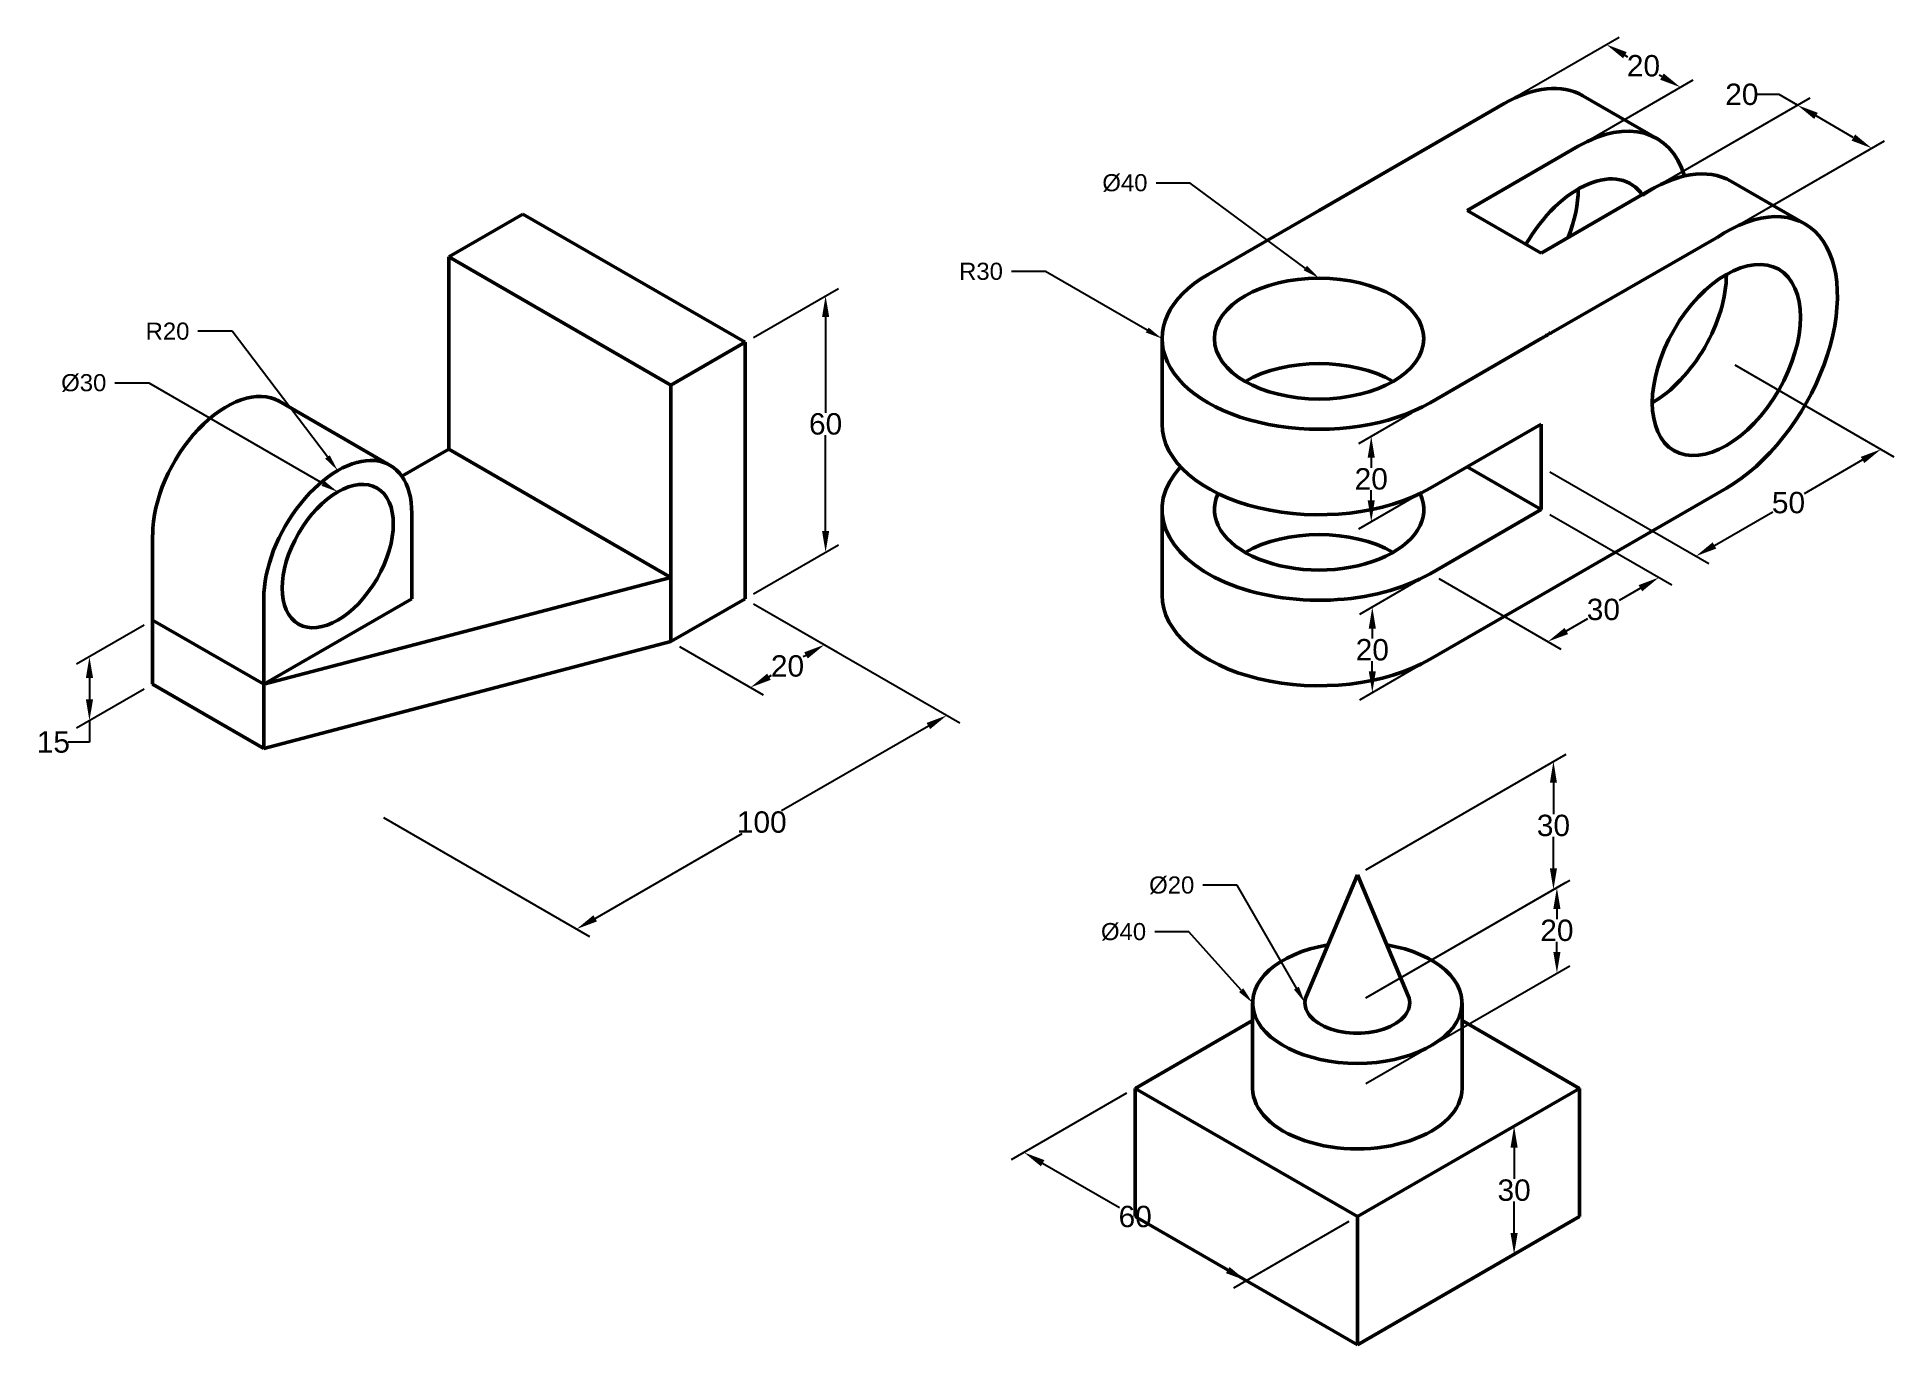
# Model space of a CAD drawing. Header units: millimetres. Extents: x 215 to 650, y 113 to 419.
import ezdxf
from ezdxf import colors
from ezdxf.entities.mleader import LeaderData, LeaderLine
from ezdxf.math import Vec2, Vec3

# ---------------------------------------------------------------- set-up
doc = ezdxf.new("R2010")
doc.units = ezdxf.units.MM
doc.layers.add('DIM', color=12, linetype='Continuous')
doc.layers.add('OBJECT', color=250, linetype='Continuous', lineweight=50)
doc.styles.get("Standard").update_dxf_attribs({"font": 'arial.ttf'})
doc.dimstyles.new('kunal', dxfattribs={"dimtxt": 5, "dimasz": 5, "dimexe": 3, "dimexo": 2, "dimgap": 0.09, "dimtad": 0, "dimtih": 1, "dimtoh": 1, "dimdec": 0, "dimzin": 0, "dimdsep": 46, "dimtxsty": 'Standard', "dimcen": 0.09, "dimadec": 0, "dimazin": 0, "dimtfac": 1, "dimtdec": 0, "dimtofl": 0, "dimtmove": 0, "dimatfit": 3, "dimfxl": 1, "dimtolj": 1, "dimtzin": 0, "dimarcsym": 0})

# ---------------------------------------------------------------- blocks, each defined once
blk = doc.blocks.new('*D5')
at = {"layer": 'Defpoints', "color": 0, "transparency": 16777216}
for p in [(610.54, 343.33), (567.23, 318.33), (603.42, 297.44)]:
    blk.add_point(p, dxfattribs=at)
at = {"layer": 'DIM', "color": 0, "lineweight": -2, "transparency": 16777216}
for p, q in [((612.54, 342.17), (649.72, 320.7)), ((569.23, 317.17), (606.42, 295.7)), ((642.39, 319.94), (628.73, 312.05)), ((607.75, 299.94), (621.41, 307.82))]:
    blk.add_line(p, q, dxfattribs=at)
at = {"layer": 'DIM', "color": 0, "transparency": 16777216}
for points in [[(641.98, 320.66), (642.81, 319.21), (646.72, 322.44)], [(607.33, 300.66), (608.17, 299.21), (603.42, 297.44)]]:
    blk.add_solid(points, dxfattribs=at)
at = {"layer": 'DIM', "color": 0, "transparency": 16777216, "insert": (625.07, 309.94), "char_height": 5, "attachment_point": 5}
blk.add_mtext('\\A1;50', dxfattribs=at)
blk = doc.blocks.new('*D6')
at = {"layer": 'Defpoints', "color": 0, "transparency": 16777216}
for p in [(567.23, 308.33), (541.25, 293.33), (594.76, 292.44)]:
    blk.add_point(p, dxfattribs=at)
at = {"layer": 'DIM', "color": 0, "lineweight": -2, "transparency": 16777216}
for p, q in [((569.23, 307.17), (597.76, 290.7)), ((543.25, 292.17), (571.78, 275.7)), ((590.43, 289.94), (585.43, 287.05)), ((573.11, 279.94), (578.11, 282.82))]:
    blk.add_line(p, q, dxfattribs=at)
at = {"layer": 'DIM', "color": 0, "transparency": 16777216}
for points in [[(590.01, 290.66), (590.85, 289.21), (594.76, 292.44)], [(572.69, 280.66), (573.53, 279.21), (568.78, 277.44)]]:
    blk.add_solid(points, dxfattribs=at)
at = {"layer": 'DIM', "color": 0, "transparency": 16777216, "insert": (581.77, 284.94), "char_height": 5, "attachment_point": 5}
blk.add_mtext('\\A1;30', dxfattribs=at)
blk = doc.blocks.new('*D7')
at = {"layer": 'Defpoints', "color": 0, "transparency": 16777216}
for p in [(582.48, 417.13), (558.57, 403.33), (575.9, 393.33)]:
    blk.add_point(p, dxfattribs=at)
at = {"layer": 'DIM', "color": 0, "lineweight": -2, "transparency": 16777216}
for p, q in [((560.57, 404.48), (585.48, 418.86)), ((586.81, 414.63), (587.43, 414.27)), ((577.9, 394.48), (602.8, 408.86)), ((595.47, 409.63), (594.84, 409.99))]:
    blk.add_line(p, q, dxfattribs=at)
at = {"layer": 'DIM', "color": 0, "transparency": 16777216}
for points in [[(587.22, 415.35), (586.39, 413.9), (582.48, 417.13)], [(595.88, 410.35), (595.05, 408.9), (599.8, 407.13)]]:
    blk.add_solid(points, dxfattribs=at)
at = {"layer": 'DIM', "color": 0, "transparency": 16777216, "insert": (591.14, 412.13), "char_height": 5, "attachment_point": 5}
blk.add_mtext('\\A1;20', dxfattribs=at)
blk = doc.blocks.new('*D8')
at = {"layer": 'Defpoints', "color": 0, "transparency": 16777216}
for p in [(627.19, 402.94), (590.9, 381.99), (608.27, 371.91)]:
    blk.add_point(p, dxfattribs=at)
at = {"layer": 'DIM', "color": 0, "lineweight": -2, "transparency": 16777216}
for p, q in [((592.89, 383.14), (630.18, 404.67)), ((622.86, 405.45), (617.86, 405.45)), ((627.19, 402.94), (622.86, 405.45)), ((640.24, 395.37), (631.51, 400.43)), ((610.27, 373.06), (647.56, 394.59))]:
    blk.add_line(p, q, dxfattribs=at)
at = {"layer": 'DIM', "color": 0, "transparency": 16777216}
for points in [[(631.93, 401.15), (631.09, 399.71), (627.19, 402.94)], [(640.66, 396.09), (639.82, 394.65), (644.56, 392.86)]]:
    blk.add_solid(points, dxfattribs=at)
at = {"layer": 'DIM', "color": 0, "transparency": 16777216, "insert": (614.16, 405.45), "char_height": 5, "attachment_point": 5}
blk.add_mtext('\\A1;20', dxfattribs=at)
blk = doc.blocks.new('*D9')
at = {"layer": 'Defpoints', "color": 0, "transparency": 16777216}
for p in [(541.25, 293.33), (541.25, 273.33), (527.72, 265.51)]:
    blk.add_point(p, dxfattribs=at)
at = {"layer": 'DIM', "color": 0, "lineweight": -2, "transparency": 16777216}
for p, q in [((539.25, 292.17), (524.72, 283.78)), ((527.72, 280.51), (527.72, 278.16)), ((539.25, 272.17), (524.72, 263.78)), ((527.72, 270.51), (527.72, 272.87))]:
    blk.add_line(p, q, dxfattribs=at)
at = {"layer": 'DIM', "color": 0, "transparency": 16777216}
for points in [[(526.89, 280.51), (528.55, 280.51), (527.72, 285.51)], [(526.89, 270.51), (528.55, 270.51), (527.72, 265.51)]]:
    blk.add_solid(points, dxfattribs=at)
at = {"layer": 'DIM', "color": 0, "transparency": 16777216, "insert": (527.72, 275.51), "char_height": 5, "attachment_point": 5}
blk.add_mtext('\\A1;20', dxfattribs=at)
blk = doc.blocks.new('*D10')
at = {"layer": 'Defpoints', "color": 0, "transparency": 16777216}
for p in [(538.89, 332.08), (527.47, 325.48), (538.89, 312.08)]:
    blk.add_point(p, dxfattribs=at)
at = {"layer": 'DIM', "color": 0, "lineweight": -2, "transparency": 16777216}
for p, q in [((536.89, 330.92), (524.47, 323.75)), ((527.47, 320.48), (527.47, 318.12)), ((527.47, 310.48), (527.47, 312.84)), ((536.89, 310.92), (524.47, 303.75))]:
    blk.add_line(p, q, dxfattribs=at)
at = {"layer": 'DIM', "color": 0, "transparency": 16777216}
for points in [[(526.63, 320.48), (528.3, 320.48), (527.47, 325.48)], [(526.63, 310.48), (528.3, 310.48), (527.47, 305.48)]]:
    blk.add_solid(points, dxfattribs=at)
at = {"layer": 'DIM', "color": 0, "transparency": 16777216, "insert": (527.47, 315.48), "char_height": 5, "attachment_point": 5}
blk.add_mtext('\\A1;20', dxfattribs=at)
blk = doc.blocks.new('*D11')
at = {"layer": 'Defpoints', "color": 0, "transparency": 16777216}
for p in [(242.41, 282.46), (242.41, 267.46), (227.63, 258.93)]:
    blk.add_point(p, dxfattribs=at)
at = {"layer": 'DIM', "color": 0, "lineweight": -2, "transparency": 16777216}
for p, q in [((240.41, 281.31), (224.63, 272.2)), ((240.41, 266.31), (224.63, 257.2)), ((227.63, 268.93), (227.63, 263.93)), ((227.63, 258.93), (227.63, 253.93)), ((227.63, 253.93), (222.63, 253.93))]:
    blk.add_line(p, q, dxfattribs=at)
at = {"layer": 'DIM', "color": 0, "transparency": 16777216}
for points in [[(226.8, 268.93), (228.47, 268.93), (227.63, 273.93)], [(226.8, 263.93), (228.47, 263.93), (227.63, 258.93)]]:
    blk.add_solid(points, dxfattribs=at)
at = {"layer": 'DIM', "color": 0, "transparency": 16777216, "insert": (219.18, 253.93), "char_height": 5, "attachment_point": 5}
blk.add_mtext('\\A1;15', dxfattribs=at)
blk = doc.blocks.new('*D12')
at = {"layer": 'Defpoints', "color": 0, "transparency": 16777216}
for p in [(380.98, 287.46), (363.66, 277.46), (382.26, 266.72)]:
    blk.add_point(p, dxfattribs=at)
at = {"layer": 'DIM', "color": 0, "lineweight": -2, "transparency": 16777216}
for p, q in [((382.98, 286.31), (402.58, 274.99)), ((365.66, 276.31), (385.26, 264.99)), ((395.25, 274.22), (394.62, 273.86)), ((386.59, 269.22), (387.21, 269.58))]:
    blk.add_line(p, q, dxfattribs=at)
at = {"layer": 'DIM', "color": 0, "transparency": 16777216}
for points in [[(394.83, 274.95), (395.66, 273.5), (399.58, 276.72)], [(386.17, 269.95), (387, 268.5), (382.26, 266.72)]]:
    blk.add_solid(points, dxfattribs=at)
at = {"layer": 'DIM', "color": 0, "transparency": 16777216, "insert": (390.92, 271.72), "char_height": 5, "attachment_point": 5}
blk.add_mtext('\\A1;20', dxfattribs=at)
blk = doc.blocks.new('*D13')
at = {"layer": 'Defpoints', "color": 0, "transparency": 16777216}
for p in [(380.98, 287.46), (294.38, 237.46), (341.6, 210.2)]:
    blk.add_point(p, dxfattribs=at)
at = {"layer": 'DIM', "color": 0, "lineweight": -2, "transparency": 16777216}
for p, q in [((382.98, 286.31), (431.2, 258.47)), ((423.87, 257.7), (389.48, 237.84)), ((296.38, 236.31), (344.6, 208.47)), ((345.93, 212.7), (380.32, 232.55))]:
    blk.add_line(p, q, dxfattribs=at)
at = {"layer": 'DIM', "color": 0, "transparency": 16777216}
for points in [[(423.46, 258.42), (424.29, 256.98), (428.2, 260.2)], [(345.51, 213.42), (346.35, 211.98), (341.6, 210.2)]]:
    blk.add_solid(points, dxfattribs=at)
at = {"layer": 'DIM', "color": 0, "transparency": 16777216, "insert": (384.9, 235.2), "char_height": 5, "attachment_point": 5}
blk.add_mtext('\\A1;100', dxfattribs=at)
blk = doc.blocks.new('*D14')
at = {"layer": 'Defpoints', "color": 0, "transparency": 16777216}
for p in [(380.98, 347.46), (399.83, 298.35), (380.98, 287.46)]:
    blk.add_point(p, dxfattribs=at)
at = {"layer": 'DIM', "color": 0, "lineweight": -2, "transparency": 16777216}
for p, q in [((382.98, 348.62), (402.83, 360.08)), ((399.83, 353.35), (399.83, 330.99)), ((399.83, 303.35), (399.83, 325.71)), ((382.98, 288.62), (402.83, 300.08))]:
    blk.add_line(p, q, dxfattribs=at)
at = {"layer": 'DIM', "color": 0, "transparency": 16777216}
for points in [[(399, 353.35), (400.67, 353.35), (399.83, 358.35)], [(399, 303.35), (400.67, 303.35), (399.83, 298.35)]]:
    blk.add_solid(points, dxfattribs=at)
at = {"layer": 'DIM', "color": 0, "transparency": 16777216, "insert": (399.83, 328.35), "char_height": 5, "attachment_point": 5}
blk.add_mtext('\\A1;60', dxfattribs=at)
blk = doc.blocks.new('*D15')
at = {"layer": 'Defpoints', "color": 0, "transparency": 16777216}
for p in [(524.22, 222.92), (570.09, 219.41), (524.22, 192.92)]:
    blk.add_point(p, dxfattribs=at)
at = {"layer": 'DIM', "color": 0, "lineweight": -2, "transparency": 16777216}
for p, q in [((526.22, 224.08), (573.09, 251.14)), ((570.09, 244.41), (570.09, 237.05)), ((570.09, 224.41), (570.09, 231.76)), ((526.22, 194.08), (573.09, 221.14))]:
    blk.add_line(p, q, dxfattribs=at)
at = {"layer": 'DIM', "color": 0, "transparency": 16777216}
for points in [[(569.26, 244.41), (570.92, 244.41), (570.09, 249.41)], [(569.26, 224.41), (570.92, 224.41), (570.09, 219.41)]]:
    blk.add_solid(points, dxfattribs=at)
at = {"layer": 'DIM', "color": 0, "transparency": 16777216, "insert": (570.09, 234.41), "char_height": 5, "attachment_point": 5}
blk.add_mtext('\\A1;30', dxfattribs=at)
blk = doc.blocks.new('*D16')
at = {"layer": 'Defpoints', "color": 0, "transparency": 16777216}
for p in [(570.9, 199.87), (524.22, 192.92), (524.22, 172.92)]:
    blk.add_point(p, dxfattribs=at)
at = {"layer": 'DIM', "color": 0, "lineweight": -2, "transparency": 16777216}
for p, q in [((526.22, 194.08), (573.9, 221.6)), ((570.9, 214.87), (570.9, 212.52)), ((570.9, 204.87), (570.9, 207.23)), ((526.22, 174.08), (573.9, 201.6))]:
    blk.add_line(p, q, dxfattribs=at)
at = {"layer": 'DIM', "color": 0, "transparency": 16777216}
for points in [[(570.06, 214.87), (571.73, 214.87), (570.9, 219.87)], [(570.06, 204.87), (571.73, 204.87), (570.9, 199.87)]]:
    blk.add_solid(points, dxfattribs=at)
at = {"layer": 'DIM', "color": 0, "transparency": 16777216, "insert": (570.9, 209.87), "char_height": 5, "attachment_point": 5}
blk.add_mtext('\\A1;20', dxfattribs=at)
blk = doc.blocks.new('*D17')
at = {"layer": 'Defpoints', "color": 0, "transparency": 16777216}
for p in [(524.22, 142.92), (560.89, 134.09), (524.22, 112.92)]:
    blk.add_point(p, dxfattribs=at)
at = {"layer": 'DIM', "color": 0, "lineweight": -2, "transparency": 16777216}
for p, q in [((526.22, 144.08), (563.89, 165.83)), ((560.89, 159.09), (560.89, 151.74)), ((560.89, 139.09), (560.89, 146.45)), ((526.22, 114.08), (563.89, 135.83))]:
    blk.add_line(p, q, dxfattribs=at)
at = {"layer": 'DIM', "color": 0, "transparency": 16777216}
for points in [[(560.05, 159.09), (561.72, 159.09), (560.89, 164.09)], [(560.05, 139.09), (561.72, 139.09), (560.89, 134.09)]]:
    blk.add_solid(points, dxfattribs=at)
at = {"layer": 'DIM', "color": 0, "transparency": 16777216, "insert": (560.89, 149.09), "char_height": 5, "attachment_point": 5}
blk.add_mtext('\\A1;30', dxfattribs=at)
blk = doc.blocks.new('*D18')
at = {"layer": 'Defpoints', "color": 0, "transparency": 16777216}
for p in [(472.25, 172.92), (524.22, 142.92), (498.24, 127.92)]:
    blk.add_point(p, dxfattribs=at)
at = {"layer": 'DIM', "color": 0, "lineweight": -2, "transparency": 16777216}
for p, q in [((470.25, 171.77), (443.27, 156.19)), ((450.6, 155.42), (468.58, 145.04)), ((493.91, 130.42), (475.93, 140.8)), ((522.22, 141.77), (495.24, 126.19))]:
    blk.add_line(p, q, dxfattribs=at)
at = {"layer": 'DIM', "color": 0, "transparency": 16777216}
for points in [[(451.02, 156.14), (450.19, 154.7), (446.27, 157.92)], [(494.32, 131.14), (493.49, 129.7), (498.24, 127.92)]]:
    blk.add_solid(points, dxfattribs=at)
at = {"layer": 'DIM', "color": 0, "transparency": 16777216, "insert": (472.25, 142.92), "char_height": 5, "attachment_point": 5}
blk.add_mtext('\\A1;60', dxfattribs=at)

msp = doc.modelspace()

# ---------------------------------------------------------------- linework, layer by layer
at = {"layer": 'OBJECT'}
for p, q in [((594.27, 395.15), (576.95, 405.15)), ((558.57, 403.33), (515.27, 378.33)), ((575.9, 393.33), (549.91, 378.33)), ((567.23, 368.33), (593.22, 383.33)), ((628.91, 375.15), (611.59, 385.15)), ((489.29, 363.33), (515.27, 378.33)), ((549.91, 378.33), (567.23, 368.33)), ((329.02, 377.46), (311.7, 367.46)), ((380.98, 347.46), (329.02, 377.46)), ((608.27, 371.91), (569.56, 349.67)), ((363.66, 337.46), (311.7, 367.46)), ((311.7, 367.46), (311.7, 322.46)), ((478.53, 348.33), (478.53, 328.33)), ((541.25, 333.33), (567.23, 348.33)), ((380.98, 347.46), (363.66, 337.46)), ((380.98, 287.46), (380.98, 347.46)), ((363.66, 337.46), (363.66, 292.46)), ((297.96, 318.68), (271.98, 333.68)), ((541.25, 313.33), (567.23, 328.33)), ((567.23, 328.33), (567.23, 308.33)), ((311.7, 322.46), (300.72, 316.12)), ((363.66, 292.46), (311.7, 322.46)), ((303.04, 317.46), (300.72, 316.12)), ((567.23, 308.33), (549.91, 318.33)), ((610.54, 313.33), (567.23, 288.33)), ((303.04, 307.46), (303.04, 287.46)), ((478.53, 288.33), (478.53, 308.33)), ((541.25, 293.33), (567.23, 308.33)), ((242.41, 282.46), (242.41, 302.46)), ((268.4, 267.46), (363.66, 292.46)), ((363.66, 292.46), (363.66, 277.46)), ((268.4, 267.46), (268.4, 287.46)), ((303.04, 287.46), (268.4, 267.46)), ((363.66, 277.46), (380.98, 287.46)), ((541.25, 273.33), (567.23, 288.33)), ((242.41, 282.46), (268.4, 267.46)), ((242.41, 282.46), (242.41, 267.46)), ((268.4, 252.46), (363.66, 277.46)), ((242.41, 267.46), (268.4, 252.46)), ((268.4, 267.46), (268.4, 252.46)), ((524.22, 222.92), (512.31, 194.59)), ((524.22, 222.92), (536.12, 194.59)), ((499.72, 192.92), (499.72, 172.92)), ((548.71, 172.92), (548.71, 192.92)), ((472.25, 172.92), (499.72, 188.78)), ((548.71, 188.78), (576.18, 172.92)), ((472.25, 142.92), (472.25, 172.92)), ((472.25, 172.92), (524.22, 142.92)), ((524.22, 142.92), (576.18, 172.92)), ((576.18, 172.92), (576.18, 142.92)), ((472.25, 142.92), (524.22, 112.92)), ((524.22, 112.92), (576.18, 142.92)), ((524.22, 142.92), (524.22, 112.92))]:
    msp.add_line(p, q, dxfattribs=at)
for centre, major_axis, start_param, end_param in [((558.57, 373.33), (-18.37, -31.82), 3.141593, 3.926991), ((575.9, 363.33), (-18.37, -31.82), 2.65071, 3.926991), ((575.9, 363.33), (-12.25, -21.21), 2.873218, 4.712389), ((593.22, 353.33), (-18.37, -31.82), 3.141593, 4.014238), ((558.57, 373.33), (-12.25, -21.21), 8.115781, 8.63938), ((610.54, 343.33), (-18.37, -31.82), 0.785398, 4.014238), ((593.22, 353.33), (-12.25, -21.21), 2.873218, 2.879793), ((515.27, 348.33), (-36.74, 0), 5.497787, 8.63938), ((593.22, 353.33), (-12.25, -21.21), 7.068583, 8.63938), ((567.23, 378.33), (-18.37, -31.82), 0.785398, 0.872646), ((584.56, 368.33), (-12.25, -21.21), 6.01481, 6.021386), ((515.27, 328.33), (-24.49, 0), 10.210176, 11.780972), ((515.27, 328.33), (-24.49, 0), 3.926991, 5.497787), ((259.74, 312.46), (-12.25, -21.21), 3.141593, 5.497787), ((515.27, 328.33), (-36.74, 0), 6.283185, 8.63938), ((515.27, 328.33), (-36.74, 0), 6.283185, 8.63938), ((285.72, 297.46), (-12.25, -21.21), 2.356194, 5.497787), ((515.27, 308.33), (-36.74, 0), 5.792303, 8.63938), ((515.27, 308.33), (-24.49, 0), 6.01481, 9.693153), ((515.27, 288.33), (-24.49, 0), 3.926991, 5.497787), ((515.27, 288.33), (-36.74, 0), 0, 2.356194), ((524.22, 192.92), (-24.49, 0), 4.998047, 10.709917), ((524.22, 192.92), (-12.25, 0), 6.045244, 9.662719), ((524.22, 172.92), (-24.49, 0), 6.283185, 9.424778)]:
    msp.add_ellipse(centre, major_axis=major_axis, ratio=0.57735, start_param=start_param, end_param=end_param, dxfattribs=at)
for centre, major_axis in [((610.54, 343.33), (-12.25, -21.21)), ((515.27, 348.33), (-24.49, 0)), ((285.72, 297.46), (-9.19, -15.91))]:
    msp.add_ellipse(centre, major_axis=major_axis, ratio=0.57735, dxfattribs=at)

# ---------------------------------------------------------------- dimensions: what is measured, and where the dimension line sits
at = {"layer": 'DIM'}
for p1, p2, distance, picture, middle in [((575.9, 393.33), (558.57, 403.33), -23.9, '*D7', (591.14, 412.13)), ((380.98, 347.46), (380.98, 287.46), 18.86, '*D14', (399.83, 328.35)), ((610.54, 343.33), (567.23, 318.33), 36.19, '*D5', (625.07, 309.94)), ((538.89, 312.08), (538.89, 332.08), 11.43, '*D10', (527.47, 315.48)), ((541.25, 293.33), (567.23, 308.33), -27.53, '*D6', (581.77, 284.94)), ((541.25, 293.33), (541.25, 273.33), -13.53, '*D9', (527.72, 275.51)), ((380.98, 287.46), (294.38, 237.46), 47.22, '*D13', (384.9, 235.2)), ((380.98, 287.46), (363.66, 277.46), 18.6, '*D12', (390.92, 271.72)), ((242.41, 282.46), (242.41, 267.46), -14.78, '*D11', (219.18, 253.93)), ((524.22, 222.92), (524.22, 192.92), 45.87, '*D15', (570.09, 234.41)), ((524.22, 192.92), (524.22, 172.92), 46.68, '*D16', (570.9, 209.87)), ((472.25, 172.92), (524.22, 142.92), -25.98, '*D18', (472.25, 142.92)), ((524.22, 142.92), (524.22, 112.92), 36.67, '*D17', (560.89, 149.09))]:
    dim = msp.add_aligned_dim(p1=p1, p2=p2, distance=distance, dimstyle='kunal', dxfattribs=at)
    dim.commit()
    dim.dimension.update_dxf_attribs({"geometry": picture, "text_midpoint": middle})
dim = msp.add_linear_dim(base=(627.19, 402.94), p1=(608.27, 371.91), p2=(590.9, 381.99), angle=149.8796, dimstyle='kunal', dxfattribs=at)
dim.commit()
dim.dimension.update_dxf_attribs({"geometry": '*D8', "text_midpoint": (614.16, 405.45), "dimtype": 161})

# ---------------------------------------------------------------- leaders
ml = msp.add_multileader_mtext('Standard', dxfattribs=at)
ml.set_content('%%C40', color=256)
ml.set_leader_properties()
ml.build(insert=Vec2(0, 0))
ctx = ml.context
ctx.base_point, ctx.plane_origin = Vec3(463.07, 384.72), Vec3(515.27, 362.47)
ctx.text_align_type = 2
notes = []
notes.append((ctx, [(0, (1, 1, 0), (485.13, 384.72), (-1, 0), 8, [(0, [(515.27, 362.47)], 0, [])])]))
ctx.mtext.insert, ctx.mtext.alignment, ctx.mtext.flow_direction = Vec3(475.13, 386.8), 3, 5
ml = msp.add_multileader_mtext('Standard', dxfattribs=at)
ml.set_content('R30', color=256)
ml.set_leader_properties()
ml.build(insert=Vec2(0, 0))
ctx = ml.context
ctx.base_point, ctx.plane_origin = Vec3(429.76, 364.04), Vec3(478.53, 348.33)
ctx.text_align_type = 2
notes.append((ctx, [(0, (1, 1, 0), (451.31, 364.04), (-1, 0), 8, [(0, [(478.53, 348.33)], 0, [])])]))
ctx.mtext.insert, ctx.mtext.alignment, ctx.mtext.flow_direction = Vec3(441.31, 366.08), 3, 5
ml = msp.add_multileader_mtext('Standard', dxfattribs=at)
ml.set_content('R20', color=256)
ml.set_leader_properties()
ml.build(insert=Vec2(0, 0))
ctx = ml.context
ctx.base_point, ctx.plane_origin = Vec3(239.48, 350.04), Vec3(285.72, 317.46)
ctx.text_align_type = 2
notes.append((ctx, [(0, (1, 1, 0), (261.02, 350.04), (-1, 0), 8, [(0, [(285.72, 317.46)], 0, [])])]))
ctx.mtext.insert, ctx.mtext.alignment, ctx.mtext.flow_direction = Vec3(251.02, 352.08), 3, 5
ml = msp.add_multileader_mtext('Standard', dxfattribs=at)
ml.set_content('%%C30', color=256)
ml.set_leader_properties()
ml.build(insert=Vec2(0, 0))
ctx = ml.context
ctx.base_point, ctx.plane_origin = Vec3(219.51, 337.94), Vec3(285.72, 312.46)
ctx.text_align_type = 2
notes.append((ctx, [(0, (1, 1, 0), (241.58, 337.94), (-1, 0), 8, [(0, [(285.72, 312.46)], 0, [])])]))
ctx.mtext.insert, ctx.mtext.alignment, ctx.mtext.flow_direction = Vec3(231.58, 340.02), 3, 5
ml = msp.add_multileader_mtext('Standard', dxfattribs=at)
ml.set_content('%%C20', color=256)
ml.set_leader_properties()
ml.build(insert=Vec2(0, 0))
ctx = ml.context
ctx.base_point, ctx.plane_origin = Vec3(474.02, 220.43), Vec3(511.97, 192.92)
ctx.text_align_type = 2
notes.append((ctx, [(0, (1, 1, 0), (496.08, 220.43), (-1, 0), 8, [(0, [(511.97, 192.92)], 0, [])])]))
ctx.mtext.insert, ctx.mtext.alignment, ctx.mtext.flow_direction = Vec3(486.08, 222.51), 3, 5
ml = msp.add_multileader_mtext('Standard', dxfattribs=at)
ml.set_content('%%C40', color=256)
ml.set_leader_properties()
ml.build(insert=Vec2(0, 0))
ctx = ml.context
ctx.base_point, ctx.plane_origin = Vec3(462.74, 209.53), Vec3(499.72, 192.92)
ctx.text_align_type = 2
notes.append((ctx, [(0, (1, 1, 0), (484.81, 209.53), (-1, 0), 8, [(0, [(499.72, 192.92)], 0, [])])]))
ctx.mtext.insert, ctx.mtext.alignment, ctx.mtext.flow_direction = Vec3(474.81, 211.61), 3, 5
for ctx, leaders in notes:
    for number, flags, end, landing, length, lines in leaders:
        leader = LeaderData()
        leader.index, (leader.has_last_leader_line, leader.has_dogleg_vector, leader.attachment_direction) = number, flags
        leader.last_leader_point, leader.dogleg_vector, leader.dogleg_length = Vec3(end), Vec3(landing), length
        for number, points, colour, breaks in lines:
            line = LeaderLine()
            line.index, line.vertices, line.color, line.breaks = number, Vec3.list(points), colors.encode_raw_color(colour), breaks
            leader.lines.append(line)
        ctx.leaders.append(leader)

doc.saveas('drawing.dxf')
